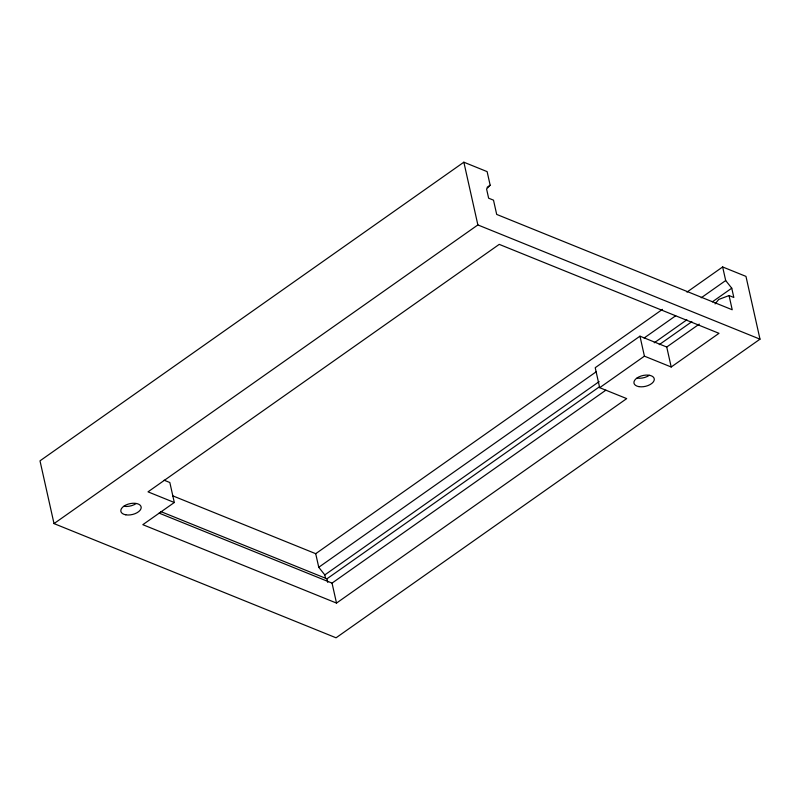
<?xml version="1.0" encoding="UTF-8"?>
<svg xmlns="http://www.w3.org/2000/svg" width="800" height="800" viewBox="0 0 800 800"><rect width="100%" height="100%" fill="white"/><g stroke="black" fill="none" stroke-linecap="round" stroke-linejoin="round"><path stroke-width="1.2" d="M715.09 303.9L718.71 299.46L729.05 295.55L733.83 297.48L731.75 288.18L725.69 280.54L722.65 266.96L686.96 292.11M722.65 266.96L745.97 276.39L760 339.17L336.06 637.8L54.02 523.6L40 460.84L463.85 162.2L487.12 171.62L490.16 185.21L486.57 188.94L488.63 198.19L493.5 200.16L496.69 214.42L732.22 309.76L729.05 295.55M487.1 187.36L490.16 185.21M54.02 523.6L477.87 224.93L760 339.17M174.31 502.5L142.82 524.68L336.51 603.08L626.7 398.61L599.68 387.68L595.22 367.7L639.96 336.18L666.74 347.02L671.2 367L719 333.32L499.24 244.37L148.01 491.85L174.31 502.5L169.84 482.52L164.13 480.21M172.55 495.75L315.71 553.69L662.48 309.36M325.58 578.38L324.81 574.92L318.75 567.28L596.16 371.81M644.1 338.03L675.72 315.75M701.21 297.79L725.69 280.54M324.81 574.92L599.16 381.6M654.24 342.8L686.87 319.8M712.37 301.83L731.75 288.18M160.68 511.52L326.94 578.81L599.12 387.03M659.26 344.65L691.88 321.67M599.68 387.68L644.42 356.16L671.2 367M666.74 347.02L699.28 324.09M159.1 513.11L332.04 583.11L605.88 390.16M639.96 336.18L644.42 356.16M463.85 162.2L477.87 224.93M332.04 583.11L336.51 603.08M326.94 578.81L327.73 582.38M315.71 553.69L318.75 567.28M649.36 375.29A10.39 5.57 -12.6 0 1 637.03 378.08M136.25 503.49A10.39 5.57 -12.6 0 1 123.92 506.29M638.94 386.64A10.39 5.57 -12.6 0 0 654.31 379.38A10.39 5.57 -12.6 0 0 639.05 376.82A10.39 5.57 -12.6 0 0 638.94 386.64M125.82 514.82A10.39 5.57 -12.6 0 0 141.2 507.56A10.39 5.57 -12.6 0 0 125.94 505A10.39 5.57 -12.6 0 0 125.82 514.82"/></g></svg>
